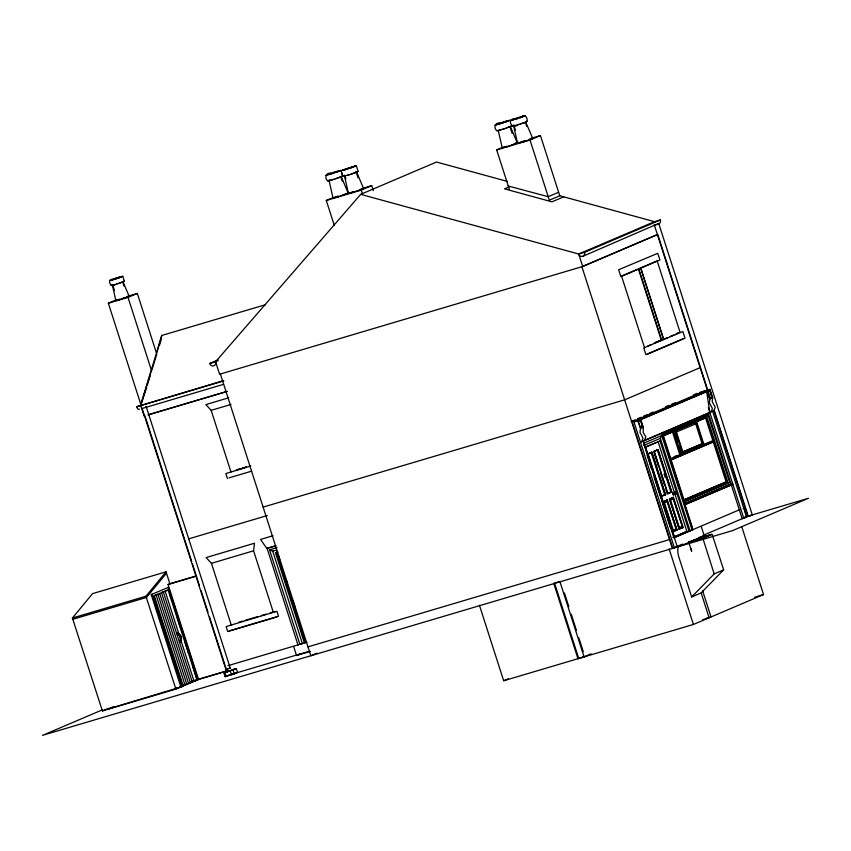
<?xml version="1.0" encoding="UTF-8"?>
<svg xmlns="http://www.w3.org/2000/svg" width="851" height="851" viewBox="0 0 851 851"><rect width="100%" height="100%" fill="white"/><g stroke="black" fill="none" stroke-linecap="round" stroke-linejoin="round"><path stroke-width="1.28" d="M253.534 550.842L254.492 543.236L206.144 557.575L211.399 563.341L253.587 550.81L273.352 612.358L274.065 612.05M218.111 359.92L209.718 363.505A3.404 3.053 66.9 0 0 213.686 365.866A3.404 3.053 66.9 0 0 215.58 361.76L360.686 194.358L578.701 254.013A3.404 3.053 66.9 0 0 582.669 256.374L658.674 223.441L658.131 224.196M180.242 641.633L180.923 637.527L180.082 635.367L178.604 634.633A2.223 1.989 66.9 0 1 180.965 636.505L180.455 642.005M651.962 452.094L647.983 454.072L651.962 452.094L665.652 494.729L661.089 496.271L665.652 494.729M654.111 451.466L658.078 449.488L671.769 492.123L667.844 493.793L654.111 451.466L658.078 449.488M663.323 501.856L667.301 499.877L677.024 530.162L673.098 531.832L673.247 530.173L664.429 502.696L663.323 501.856L667.301 499.877M669.492 498.941L679.215 529.226L683.151 527.546L673.418 497.261L669.492 498.941L679.215 529.226M673.418 497.261L669.45 499.239L670.545 500.09L679.364 527.556L678.992 528.971L683.151 527.546M710 389.386L637.803 420.171L640.473 428.5L639.973 432.361L643.016 437.999L641.845 441.275L640.505 442.297L714.053 410.501L715.223 407.225L712.17 401.576L712.681 397.725L710 389.386L699.554 392.492M643.165 440.988L709.894 412.714L706.628 391.577L640.048 419.969L640.856 419.724L643.292 427.308L643.207 432.489L645.835 436.808L644.664 440.084L643.313 441.095L677.194 546.608L674.386 547.81L634.027 422.117L710.245 390.141M705.415 391.939L707.426 391.343L709.862 398.928L709.362 402.778L712.404 408.416L711.234 411.703L709.894 412.714M144.915 415.777L144.138 416.054L140.649 405.214L161.796 335.464L265.576 304.679M140.649 405.214L150.872 372.238M156.978 352.197L161.796 335.464M146.691 387.184L140.958 404.81M147.446 384.684L150.116 375.94M152.01 369.728L156.775 354.059L137.309 293.425L127.469 296.339M159.382 345.538L161.233 339.453M142.074 408.512L223.536 384.333M674.662 494.218L673.971 494.516L673.418 493.357M643.952 445.307L660.333 438.329L661.759 435.478L692.108 529.992L683.938 532.662M115.428 284.415C110.758 289.18 106.279 278.83 112.906 279.245M111.045 285.606L112.609 284.862M120.757 282.692L122.969 281.809L129.171 296.265L118.204 300.063L115.864 300.584L112.385 285.17L112.875 284.883M116.523 284.16L124.374 281.287L122.767 276.288L120.395 277.266M115.864 300.584L117.427 299.839M331.199 180.05C324.88 184.22 323.401 171.742 331.145 173.264M327.539 181.018L329.316 180.178M338.187 196.666L333.028 198.092L329.071 180.529L329.624 180.189M347.963 175.093L342.964 176.444L341.134 170.764L351.984 166.902M337.368 197.017L348.197 193.166L341.208 176.593L338.602 177.699M341.634 172.679L342.634 176.221L335.634 178.699M342.964 176.444L344.74 175.604M360.377 189.975L348.453 193.517L344.485 175.955L345.049 175.614M351.059 174.125L358.154 171.519L356.324 165.828L347.368 169.104M359.282 190.252L363.622 188.592L356.622 172.019L355.207 172.689M348.453 193.517L350.229 192.666M500.314 129.873C493.91 134.011 492.623 121.629 500.26 123.087M496.654 130.852L497.356 130.426M518.589 124.459C511.515 130.703 505.888 118.321 515.685 118.512M512.079 126.278L513.855 125.427M524.142 141.489L517.568 143.34L513.6 125.778L514.164 125.448M523.142 122.948C530.279 123.916 526.631 111.928 521.503 117.215M499.25 130.16L498.186 130.352L502.239 147.787M525.663 121.948L532.737 138.415L528.397 140.075M507.717 127.522L510.323 126.416L517.323 142.989L511.653 145.106M517.568 143.34L518.27 142.925M146.095 406.321L230.27 668.099L225.834 669.535L226.355 669.29M713.851 410.373L747.912 516.483L748.859 516.078M658.759 223.568L752.348 515.046L747.912 516.483M72.409 618.028L92.536 593.636L166.041 571.819L169.87 583.743L168.072 584.509L198.56 679.46L175.902 689.119L102.397 710.925L72.409 618.028L145.925 596.221L166.041 571.819M166.488 573.191L146.468 597.455L72.963 619.262M678.194 547.119A11.723 5.149 73.5 0 0 679.364 558.639L691.661 596.955L714.18 573.914L723.658 569.872L712.478 535.375M691.661 596.955L701.15 592.913L723.658 569.872M658.461 224.036L658.493 224.004A3.404 3.053 66.9 0 0 660.397 219.941L654.536 221.685L578.701 254.013L582.712 266.491L219.579 374.238L215.58 361.76L218.005 360.728M145.978 407.352L146.329 406.682M121.193 276.947L121.714 276.639L119.736 277.075M335.464 197.155L334.943 197.475L335.932 197.294M508.217 120.97L508.813 120.619L506.568 121.119M334.337 225.504L326.295 200.464L333.252 197.496M326.295 200.464L361.25 190.092L371.674 185.646L373.291 190.677M360.686 194.358L436.52 162.03L507.409 181.423M140.777 404.257L108.343 303.222L116.47 299.754M108.343 303.222L128.022 297.382L137.309 293.425M509.302 189.241L496.676 149.904L502.462 147.436M496.676 149.904L530.013 140.011L540.438 135.575L559.756 195.751L654.536 221.685A3.404 3.053 66.9 0 0 654.908 222.494M509.217 186.858L504.515 188.858L551.948 201.836L563.702 196.826M558.639 192.252L548.204 196.698L508.26 186.007M559.756 195.751L549.331 200.198L530.013 140.011M139.426 409.129A3.404 1.489 73.5 0 1 136.681 406.746L223.398 380.652M578.701 254.013L584.563 252.279L660.397 219.941M582.712 266.491L657.323 234.685M637.218 269.395L620.783 276.405L618.645 269.746L657.78 253.321L659.908 259.981L622.794 275.809M683.013 338.794L645.898 354.622L643.76 347.963L661.376 340.453L638.399 268.895L657.142 260.895L680.119 332.464M231.642 471.571L230.929 471.869L211.165 410.331L205.857 404.587L228.759 397.789M647.824 346.038L651.44 344.495M653.845 343.464L659.865 340.9M664.163 339.07L667.78 337.528M670.184 336.496L673.801 334.964M676.205 333.932L678.619 332.911L676.354 333.581M655.344 342.24L661.77 340.336L682.885 331.539L685.023 338.198L647.909 354.016M180.891 686.991L151.223 594.583L168.36 587.371L198.028 679.779L190.943 682.013L197.07 680.194L168.115 590.041L165.86 590.711M168.115 590.041L153.669 596.2L182.614 686.353L178.189 687.672M267.512 548.055L266.937 548.289L275.798 545.651M700.479 367.504L624.645 399.832L263.119 507.1M306.222 642.186L304.413 642.952L275.469 552.799L277.277 552.033M631.399 421.394L635.048 419.83M637.484 418.798L641.133 417.245M643.569 416.203L647.217 414.65M649.653 413.607L653.313 412.054M665.482 406.863L669.131 405.299M671.567 404.268L675.226 402.704M693.48 394.928L697.129 393.364M672.769 548.289L632.176 421.841L704.373 391.056M640.771 420.628L638.207 421.67L640.558 427.596L642.718 426.681L640.771 420.628L642.314 426.798M707.596 392.088L710.159 391.045L712.106 397.098C706.649 402.64 706.755 381.865 709.947 398.023M709.543 398.14L712.106 397.098M640.558 427.596L642.718 426.681M640.473 428.5L643.292 427.308M709.862 398.928L712.681 397.725M176.987 633.016L178.189 632.527L178.944 634.495C176.678 636.601 176.753 630.038 177.923 634.931M178.242 633.708L179.04 633.697L178.072 633.782M662.599 434.404L708.096 415.214L729.658 482.357L684.544 501.59L662.982 434.446L708.096 415.214M661.759 435.478L643.579 443.222L673.928 537.747L693.012 529.609L661.982 432.957M675.715 430.202L679.258 428.691M681.619 427.681L685.161 426.17M687.523 425.17L691.055 423.66M179.816 641.824L181.018 641.335L180.125 642.165M662.918 435.914L673.258 431.617L680.566 454.391L669.843 458.966M702.926 444.86L713.638 440.286L706.33 417.511L694.81 422.319L696.661 421.841L703.968 444.626L681.119 454.157L673.811 431.372L695.054 422.319M662.535 436.18L673.258 431.617M695.607 422.085L706.33 417.511M179.944 642.218L181.146 641.728M673.811 431.372L696.661 421.841M675.673 432.297L696.512 423.521L702.905 443.456L682.077 452.243L702.905 443.456M646.015 446.732L660.089 440.988L689.033 531.152M660.089 440.988L645.643 447.147L674.588 537.311M231.919 624.56L231.206 624.857L211.452 563.319M647.579 454.189L651.675 452.498L665.184 494.58L661.493 496.154M653.706 451.583L657.802 449.892L671.769 492.123M674.183 456.753L676.566 455.732M681.119 454.157L703.968 444.626M670.641 460.008L712.074 442.339M671.45 459.763L714.063 441.595L726.903 481.581L684.321 499.728M102.482 709.798L42.55 735.349L732.615 530.588L808.45 498.26L749.454 515.759M102.397 710.925L108.502 708.319M113.8 706.564L108.003 709.032L177.082 688.119M179.582 687.023L181.38 686.246M182.986 685.459L192.22 681.63M193.454 681.14L194.751 680.587L190.954 681.715M179.561 687.257L194.007 681.098L165.062 590.945M223.845 672.684L236.291 668.567L237.578 672.567L231.504 674.907L230.217 670.918L223.845 672.684L225.132 676.673L236.11 672.992L229.802 674.864M228.525 670.875L225.6 672.12L230.281 670.801M231.898 670.258L234.833 669.003M230.217 670.918L236.291 668.567M298.541 644.696L297.967 644.941L267.076 548.235M225.132 676.673L228.334 675.3M228.834 675.279L226.877 676.12L227.494 676.002M667.62 493.537L671.301 491.963L670.035 492.346M673.056 494.112L673.056 493.601M293.691 646.632L296.542 655.504L299.956 654.057M673.62 494.75L672.684 493.729L673.269 492.952M664.429 502.696L667.152 501.537L667.014 500.282L677.024 530.162M670.545 500.09L673.269 498.931L673.141 497.675L682.683 527.397L673.269 498.931M316.955 653.132L310.838 655.738L220.388 374.004M683.513 499.973L726.903 481.581M696.82 495.42L700.479 493.867M702.915 492.825L706.575 491.261M709.011 490.229L712.67 488.665M685.002 500.824L688.661 499.271M691.097 498.229L694.756 496.665M697.192 495.633L700.852 494.069M703.288 493.027L706.947 491.474M709.394 490.431L713.042 488.868M684.161 501.547L729.658 482.357M685.97 503.143L732.551 483.283L684.364 503.622L685.97 503.143L686.289 504.154L684.683 504.632L732.871 484.293L686.289 504.154M673.247 530.173L675.971 529.014L676.556 530.003L672.864 531.577M679.364 527.556L682.087 526.397M673.098 537.279L684.97 532.215M673.173 537.417L685.204 532.279M673.747 537.396L686.991 531.758L658.046 441.595M694.161 529.088L740.349 509.387M743.2 508.175L745.348 507.26L748.199 516.131L703.086 535.364M682.725 544.044L672.364 548.47L581.903 266.725L657.738 234.397L707.755 390.162M708.287 413.182L742.157 518.706L743.763 518.227L746.582 517.036L712.702 411.512M701.394 526.939L704.245 535.811L682.821 544.948L675.588 547.087M705.649 536.917L706.596 536.513L704.905 536.47M691.15 548.48L691.618 551.267L688.778 542.406L702.841 538.236L712.127 534.268L698.065 538.438M479.443 605.263L503.675 680.757L508.313 678.79M579.499 658.185L577.978 658.738L553.767 583.307M581.797 657.504L583.212 656.898M582.935 657.249L591.19 653.834M503.675 680.757L693.395 624.464L709.128 617.762L701.15 592.913M705.936 618.454L711.032 616.954L763.538 594.562L741.732 526.62M328.422 174.232L326.922 174.944L329.167 174.444M338.198 171.508L339.698 170.796L334.454 172.189M522.737 116.757L524.237 116.044L523.11 116.247M333.73 197.677L334.805 197.241M524.322 122.523L525.184 122.172M344.963 194.422L346.293 193.783L345.293 193.964M350.889 192.581L352.793 191.858M360.388 189.847L361.398 189.241M118.002 299.765L119.672 299.126M126.331 297.361L127.501 296.808L126.629 296.967M502.845 147.5L503.92 147.063M520.004 142.404L521.908 141.681M529.503 139.67L530.833 139.043L528.833 139.479M498.771 123.597L496.037 124.767L501.282 123.374M506.079 121.789L510.015 120.225L503.569 122.012M508.238 121.076L504.59 122.299M514.195 119.023L511.462 120.193L515.11 119.289M336.273 196.836L337.368 196.432M121.204 277.032L118.002 278.107M506.483 146.255L504.058 147.297L505.047 147.117M512.983 144.649L515.408 143.617L514.419 143.787M702.415 537.651L690.565 541.757L693.139 540.853M703.117 537.364L708.606 535.492M697.001 539.779L694.044 540.576M697.66 539.545L700.352 538.609M701.139 538.332L703.096 537.641M703.862 537.375L706.351 536.513M698.565 538.587L695.458 539.672L698.001 538.587L701.373 538.609L698.363 539.502M701.203 537.672L699.245 538.353L701.767 537.662M703.16 536.981L702.171 537.332L705.16 536.481M699.086 538.598L693.044 540.704L697.129 539.768M705.883 536.226L706.798 535.907M695.671 539.832L693.246 540.672L693.873 540.598M699.214 538.598L696.267 539.63L698.214 539.513M699.937 538.343L701.905 537.662M702.788 537.353L705.288 536.481M706 536.226L707.681 535.641M694.48 540.523L696.682 539.789M697.214 539.566L700.086 538.598M700.756 538.332L702.82 537.651M703.522 537.375L706.096 536.502M706.734 536.247L708.979 535.502L705.734 536.226M697.809 539.534L700.937 538.609M701.267 538.332L703.713 537.641M703.979 537.385L706.468 536.513M328.965 173.944L332.784 172.721M335.475 172.476L340.9 170.402L332.677 172.689M337.656 171.796L325.71 175.338M346.57 168.689L342.347 170.37L345.995 169.455M350.899 167.902L355.122 166.222L353.995 166.424M354.899 172.902L349.197 174.795M520.014 117.725L522.184 117.044M506.302 128.012L511.43 125.959M524.014 122.735L520.174 123.948M336.283 196.709L338.049 196.092M342.538 195.283L343.857 194.826M119.917 277.511L113.257 279.671M529.492 139.798L523.801 141.691M124.203 298.116L125.363 297.712M226.781 669.131L229.004 668.418M499.856 123.161L501.899 122.544M515.27 118.587L517.323 117.97M502.952 122.842L504.994 122.225M337.709 178.093L333.773 179.37M520.418 117.651L510.249 120.587M506.824 127.916L500.994 129.767M522.248 123.342L518.312 124.618M522.588 141.34L524.684 140.745M512.302 144.989L506.483 146.84M113.853 278.862L117.3 277.745M115.64 278.32L110.502 280.277L112.47 279.83M118.257 283.606L119.97 283.043M749.38 515.908L751.561 515.227M348.102 168.115L350.091 167.487M333.932 173.051L330.05 174.253M501.792 122.512L505.675 121.31M517.217 117.938L519.206 117.31M503.058 122.874L494.825 125.161M516.493 118.927L518.472 118.3M502.888 129.192L504.877 128.565M114.917 279.171L116.661 278.607M347.591 168.977L341.134 170.764M518.993 117.438L521.099 116.736M331.879 179.944L334.049 179.21M347.304 175.37L349.474 174.636M117.108 277.862L118.959 277.235M116.757 284.011L113.385 285.085M123.406 297.893L124.65 297.51M362.941 188.241L371.674 185.646M515.738 142.894L518.216 142.17M530.556 138.5L540.438 135.575M209.718 363.505L215.58 361.76M136.681 406.746L223.877 380.876M148.723 414.65L227.366 391.311M147.957 414.926L226.866 391.513M211.112 410.352L230.993 404.448M658.376 341.102L661.759 340.092M236.248 469.922L239.971 468.816M242.45 468.082L246.162 466.986M236.599 470.092L246.513 467.156M250.758 465.986L225.834 473.581L227.419 478.539M228.94 477.89L251.694 471.146M188.603 538.874L267.257 515.546M710.159 391.045L711.702 397.215M631.368 421.713L633.782 421M632.176 421.841L637.803 420.171M273.054 535.736L260.534 539.449L266.884 548.555L275.65 545.948M269.544 549.842L272.703 551.15L302.382 643.558L299.892 644.367L269.544 549.842L277 547.64M696.512 423.521L695.703 423.755L702.107 443.701M272.703 551.15L276.426 550.044M169.87 583.743L196.453 575.861M168.072 584.509L195.921 576.255M275.469 552.799L277.915 552.076M167.594 587.605L168.36 587.371M151.223 594.583L151.989 594.36L181.657 686.768L175.529 688.576L176.965 688.033M713.638 440.286L712.84 440.531L705.522 417.745M714.063 441.595L713.255 441.839L726.094 481.815M702.639 446.36L703.437 446.126M680.566 454.391L679.768 454.625L672.45 431.851M680.077 455.976L680.885 455.742M177.508 632.804L178.433 634.708A2.223 1.989 66.9 0 1 180.795 636.58A7.925 7.106 66.9 0 1 180.508 641.548M178.189 632.527L178.944 634.495M239.014 622.177L242.726 621.07M245.205 620.336L257.598 616.656M261.321 615.56L266.278 614.082M269.99 612.986L274.958 611.507M229.227 630.878L278.522 616.252L276.926 611.295L226.111 626.57L227.706 631.527L277 616.901M227.908 665.716L306.871 642.228M693.012 529.609L673.928 537.747M193.975 680.587L225.643 671.194M744.38 517.27L748.199 516.131M198.56 679.46L226.398 671.194M307.988 646.866L669.514 539.587M744.976 517.504L746.582 517.036M237.578 672.567L308.775 651.43M296.542 655.504L310.413 651.398M699.416 537.236L704.245 535.811M688.597 541.853L693.427 540.428M690.087 541.959L694.48 540.662L692.576 541.225M558.809 581.807L554.533 583.084L578.744 658.504L584.86 656.6L584.105 656.919L559.884 581.488M754.667 597.189L763.538 594.562M702.777 619.645L709.128 617.762M520.578 116.949L522.769 116.247M351.463 167.126L353.654 166.424M515.738 125.299L517.078 124.916M499.324 130.256L501.654 129.49M330.209 180.423L332.539 179.667M507.302 146.489L502.143 147.914M118.502 277.437L122.767 276.288M113.704 279.479L109.449 280.617M521.993 116.544L525.439 115.651M352.867 166.722L356.324 165.828M520.472 142.542L521.472 142.277M360.962 189.188L363.622 188.592M359.718 189.656L360.718 189.39M351.357 192.72L352.357 192.454M126.831 296.786L129.171 296.265M119.289 299.648L117.81 300.009M229.483 668.269L230.27 668.099M525.939 121.587L527.269 121.342M514.674 125.586L513.6 125.778M356.824 171.764L358.154 171.519M341.4 176.338L342.73 176.093M345.549 175.763L344.485 175.955M330.135 180.338L329.071 180.529M531.407 138.66L532.737 138.415M515.983 143.234L517.323 142.989M346.868 193.411L348.197 193.166M123.204 281.5L124.374 281.287M113.321 285L112.385 285.17M655.972 225.132L654.781 225.121M700.852 537.672L703.968 537.63L698.533 538.353M708.245 535.481L708.894 535.492M702.011 537.332L704.288 537.396M674.428 493.059L673.567 492.495L673.481 493.463M145.925 596.221L175.902 689.119M714.627 411.565L744.944 506.005M654.228 224.675L707.766 391.428M743.997 507.834L746.848 516.706M708.266 407.661L743.763 518.227M706.49 415.692L728.052 482.836M638.793 268.778L661.77 340.336M676.481 432.063L682.885 451.998M675.417 430.893L682.736 453.679M676.077 433.542L678.875 442.265M674.875 432.531L677.673 441.265M679.279 446.243L681.279 452.477M621.538 276.075L644.515 347.634M702.841 538.236L714.18 573.914M661.706 433.042L692.735 529.694M660.333 438.329L690.001 530.737M657.398 450.009L670.907 492.091L667.216 493.654L666.025 489.942M702.554 590.551L711.032 616.954M664.067 473.784L665.259 477.496M654.153 451.158L667.844 493.793M654.111 452.817L658.472 466.433M660.865 473.858L664.44 484.996M667.152 501.537L675.971 529.014M651.27 452.626L664.78 494.697M648.026 453.764L661.716 496.41M663.365 501.547L673.098 531.832M647.207 455.434L651.675 469.358M654.121 476.954L661.025 498.473M661.844 501.005L670.375 527.588M669.163 548.969L693.395 624.464M525.556 122.597L526.769 126.395M513.791 125.023L515.419 130.075M510.132 127.171L512.164 133.501M564.436 592.987L568.84 606.71M571.244 614.188L576.446 630.4M578.85 637.888L583.254 651.611M356.026 171.508L358.058 177.827M361.25 190.092L362.462 193.868M344.676 175.189L345.9 178.987M341.017 177.348L342.23 181.146M278.479 555.788L279.692 559.543M286.117 579.574L287.33 583.329M292.957 600.859L294.967 607.125M276.437 552.384L305.381 642.548M128.022 297.382L151.638 370.94M122.916 282.543L124.065 286.106M112.96 285.776L114.481 290.531M233.089 669.939L234.365 673.928M145.319 417.033L184.401 538.757M184.805 540.013L191.709 561.5M192.517 564.032L199.421 585.531M201.038 590.583L207.942 612.082M209.569 617.145L224.994 665.195M225.398 666.461L227.185 672.003M141.989 408.044L226.738 671.992M224.919 672.481L226.196 676.481M169.626 593.934L170.849 597.732M177.348 617.986L180.189 626.847M185.071 642.037L188.731 653.43M192.794 666.088L197.262 680.013M192.198 681.874L163.254 591.722L161.445 592.487L190.39 682.64M159.637 593.253L188.592 683.417M186.784 684.183L157.839 594.03L154.222 595.562L183.167 685.725M156.031 594.796L184.975 684.949M673.598 493.952L673.641 494.527M584.563 252.279A3.404 3.053 66.9 0 1 582.669 256.374M139.447 405.565A3.404 1.489 73.5 0 1 139.67 406.427M692.246 541.406A11.723 5.149 73.5 0 1 694.873 540.3M180.614 637.665L180.423 641.58L180.625 636.654A2.223 1.989 66.9 0 0 178.263 634.782L179.742 635.516L180.614 637.665M672.545 492.803L673.258 495.027L673.524 493.367L672.545 492.803M675.13 492.112C674.62 495.505 677.577 493.101 675.13 492.112M710.819 534.715L709.106 535.311L710.819 534.715M640.697 267.969L663.674 339.528L640.697 267.969M674.683 492.463A1.287 0.564 73.5 0 0 675.577 494.42A1.287 0.564 73.5 0 0 675.737 492.644A1.287 0.564 73.5 0 0 674.683 492.463"/></g></svg>
